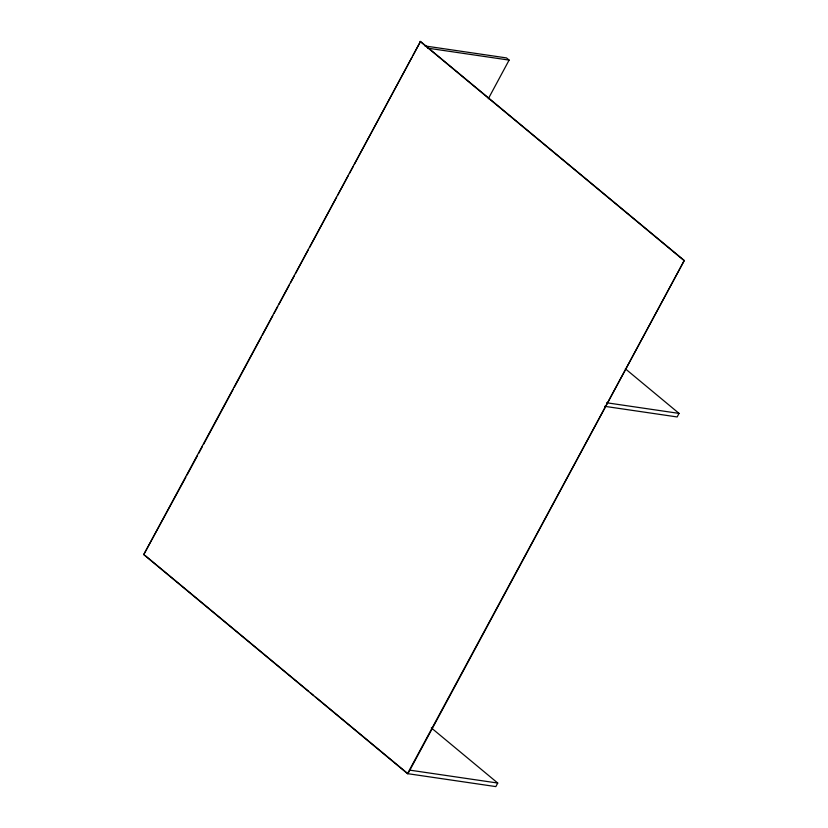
<?xml version="1.0" encoding="UTF-8"?>
<svg xmlns="http://www.w3.org/2000/svg" width="828" height="828" viewBox="0 0 828 828"><rect width="100%" height="100%" fill="white"/><g stroke="black" fill="none" stroke-linecap="round" stroke-linejoin="round"><path stroke-width="1.24" d="M431.305 727.884L497.742 783.05L495.837 786.6L407.5 773.642L143.72 554.615L420.5 41.462L684.28 260.489L407.935 773.704L315.716 697.124M185.876 477.207L143.72 554.615M187.056 475.024L197.519 455.597M198.689 453.402L202.415 446.499M203.595 444.305L233.03 389.626M234.231 387.4L261.203 337.317M262.414 335.061L272.836 315.706M274.058 313.439L277.742 306.608M278.964 304.331L289.376 284.987M290.597 282.721L294.282 275.879M295.492 273.623L308.368 249.714M309.579 247.458L336.561 197.364M337.752 195.149L348.195 175.743M349.385 173.538L353.101 166.635M354.291 164.441L411.92 57.391M413.079 55.259L420.5 41.462M488.303 98.77L509.116 60.102L506.488 57.919L424.961 45.954M407.5 773.642L684.28 260.489M625.368 368.812L679.053 413.4L677.149 416.95L604.678 406.32M427.59 48.138L509.116 60.102M606.593 402.76L679.053 413.4M409.85 770.154L497.742 783.05M420.065 41.4L683.835 260.416M145.148 555.505L308.772 691.37M310.759 693.015L313.729 695.479"/></g></svg>
